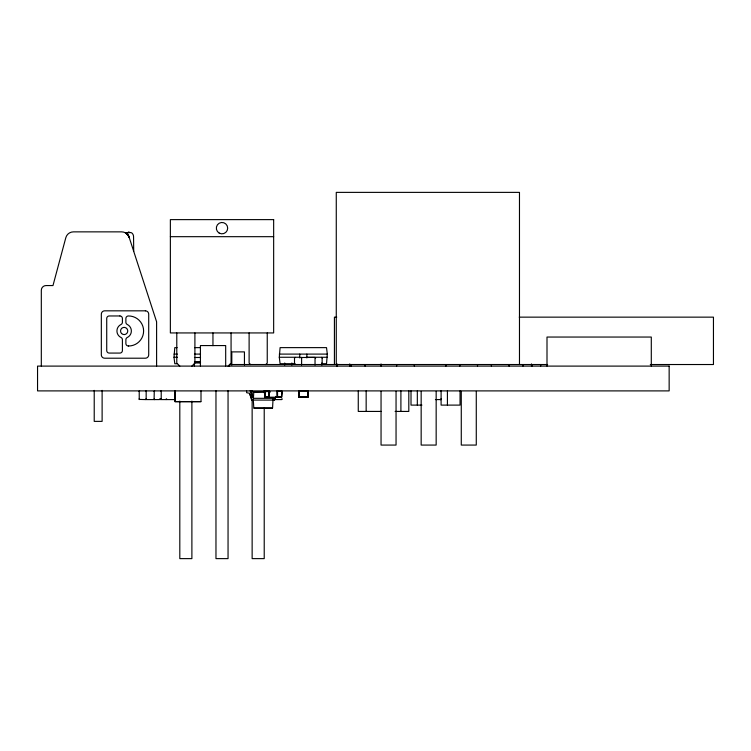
<?xml version="1.0" encoding="UTF-8"?>
<svg xmlns="http://www.w3.org/2000/svg" width="751" height="751" viewBox="0 0 751 751"><rect width="100%" height="100%" fill="white"/><g stroke="black" fill="none" stroke-linecap="round" stroke-linejoin="round"><path stroke-width="1.13" d="M264.812 396.838L264.812 390.914L264.53 396.838L269.271 396.838L264.549 396.838L264.915 390.914L264.915 397.213L269.262 396.838M277.448 396.838L277.551 390.914L277.166 391.28L277.551 397.204L281.531 397.204L281.907 391.28L281.625 397.204L277.551 397.204L277.513 393.44M298.851 396.838L298.851 390.914L307.76 390.914L307.76 397.204L298.579 396.838L307.76 397.204M125.896 233.101L127.144 234.087L127.088 232.763L125.792 233.035M265.497 391.693L253.791 391.984L253.322 400.095L253.8 407.971L272.585 407.971L273.064 398.321L253.322 398.321L250.487 391.008M133.706 251.303L133.556 236.649A4.741 4.581 72 0 0 131.613 232.801L128.646 232.247L128.571 232.923L128.158 232.416L126.59 232.923L129.238 237.551M177.114 363.737L174.795 363.737L173.997 357.26L174.795 347.629L177.114 347.629M295.181 363.737L280.095 363.737L279.297 357.26L280.095 347.629L326.525 347.629L327.314 354.096L326.525 363.737L321.879 363.737M128.29 235.476L128.365 234.875L156.602 321.785L156.602 366.103M273.439 398.321L273.064 400.095L274.331 400.067L275.598 397.345M298.851 397.204L298.945 391.28M246.61 390.895L246.61 392.679L249.585 393.308L252.054 400.067L274.106 400.095L274.866 399.673L275.88 396.387M268.896 391.177L268.896 397.204L269.262 391.177L264.915 391.177M145.6 399.588L146.163 399.016L145.6 399.588L139.226 399.419L139.226 391.064M154.105 399.016L154.668 399.588L154.105 399.016L154.265 391.064M166.694 399.016L166.131 399.588L166.131 399.016M294.505 357.983L295.068 357.42L294.505 357.983L294.505 364.46M126.609 233.617L127.088 232.763L126.609 233.617L126.177 233.289M272.331 408.262L254.054 408.262M191.89 366.103L194.903 363.08L194.903 332.937M228.051 366.103L231.073 363.08L231.073 332.937M265.732 364.592L267.243 363.08L267.243 332.937M281.531 397.204L281.86 391.064L281.456 391.468M308.041 396.838L307.666 397.204L307.666 391.177M281.456 399.588L282.029 399.016L281.456 399.588L275.486 399.588L274.922 399.016L275.486 399.588M281.531 391.28L277.166 391.28M281.625 396.838L277.185 396.838M170.364 236.678L273.655 236.678M336.758 317.147L334.42 317.147L334.42 364.526M519.251 317.147L713.45 317.147L713.45 364.526L650.282 364.526M194.528 347.629L200.329 347.629M173.997 354.096L177.414 354.096M194.453 354.096L200.545 354.096M279.297 354.096L327.314 354.096M173.997 357.26L177.414 357.26M279.297 357.26L299.752 357.26M306.859 357.26L327.314 357.26M194.453 357.495L200.545 357.495M299.752 357.495L315.035 357.42L315.035 365.014M322.141 357.983L321.569 357.42L322.141 357.983L322.141 364.46M194.453 361.775L200.545 361.775M194.453 362.386L200.545 362.386M200.545 362.977L194.453 362.977L194.453 366.103M547.62 364.526L229.553 364.526L229.553 366.103M139.057 391.468L139.63 390.895M154.105 391.468L154.668 390.895M174.636 391.468L175.199 391.468M441.175 391.468L440.612 390.895M253.791 391.984L265.957 391.984M268.173 391.984L270.379 391.984M139.057 399.016L139.63 399.588M175.199 399.016L174.636 399.016L175.199 399.588M159.588 399.588L146.163 399.588L146.163 390.895M435.411 399.588L441.175 399.588M200.742 401.588L175.208 401.588L175.199 390.895M421.931 405.108L411.013 405.108L411.013 390.895M381.217 411.426L358.265 411.426L358.265 390.895M395.12 411.426L408.807 411.426L408.807 390.895M252.054 400.067L253.322 400.095M128.158 232.416L129.895 232.491M252.28 400.095L251.425 399.466M250.055 390.895L250.909 391.534M128.646 232.247L129.285 232.697M250.627 364.592L249.116 363.08L249.116 332.937M179.808 366.103L176.785 363.08L176.785 332.937M159.588 399.016L160.16 399.588L160.16 399.016M250.815 391.327L252.636 397.317M249.585 393.308L251.519 399.673M127.05 233.42L127.144 234.087M651.295 366.103L651.295 337.049L547 337.049L547 366.103M540.673 364.526L540.673 366.103M531.473 363.935L531.473 366.103M522.987 364.526L522.987 366.103M519.476 364.526L519.476 192.378L336.27 192.378L336.27 364.526M509.094 364.526L509.094 366.103M491.398 364.526L491.398 366.103M477.505 364.526L477.505 366.103M476.275 391.374L476.275 445.071L461.274 445.071L461.274 391.374M460.053 390.895L460.053 405.108L441.1 405.108L441.1 390.895M459.819 364.526L459.819 366.103M447.418 390.895L447.418 405.108M445.916 364.526L445.916 366.103M436.162 391.374L436.162 445.071L421.161 445.071L421.161 391.374M417.331 390.895L417.331 405.108M414.327 364.526L414.327 366.103M400.903 390.895L400.903 411.426M396.641 364.526L396.641 366.103M396.049 391.374L396.049 445.071L381.048 445.071L381.048 391.374M381.048 363.935L381.048 366.103M366.159 390.895L366.159 411.426M365.061 364.526L365.061 366.103M351.158 364.526L351.158 366.103M349.741 363.916L349.741 366.103M337.105 363.916L337.105 366.103M336.946 364.526L336.946 366.103M321.86 362.977L321.86 365.061M308.041 390.895L308.041 397.213L298.569 397.213L298.569 390.895M306.859 354.096L306.859 357.936M301.611 357.42L301.611 365.014M299.752 354.096L299.752 357.936M291.857 362.977L291.857 365.061M284.751 362.977L284.751 365.061M277.166 390.895L277.166 397.213L269.271 397.213L269.271 390.895M264.221 390.604L264.221 392.942M264.221 408.103L264.221 558.622L252.139 558.622L252.139 399.936M252.139 390.604L252.139 396.444M244.441 365.014L244.441 351.89L231.806 351.89L231.806 365.014M228.051 390.604L228.051 558.622L215.969 558.622L215.969 390.604M225.685 366.103L225.685 345.573L200.414 345.573L200.414 366.103M212.955 332.937L212.955 345.695M201.005 390.895L201.005 401.701L174.945 401.701L174.945 390.895M191.89 401.109L191.89 558.622L179.808 558.622L179.808 401.109M174.636 390.895L174.636 399.588L161.212 399.588L161.212 390.895M102.117 390.379L102.117 421.377L94.222 421.377L94.222 390.379M41.314 366.103L41.314 290.299A4.741 4.741 0 0 1 46.055 285.558L52.983 285.558L65.806 237.72A7.895 7.895 0 0 1 73.429 231.862L121.653 231.862A7.895 7.895 0 0 1 129.163 237.316M161.212 399.016L160.639 399.588L161.212 399.016M315.195 357.579L315.598 357.983L315.195 357.579M441.175 399.016L440.612 399.588L441.175 399.016M273.655 219.621L170.364 219.621L170.364 332.937L273.655 332.937L273.655 219.621M145.375 310.83L104.661 310.83A3.333 3.333 0 0 0 101.329 314.153L101.329 354.876A3.333 3.333 0 0 0 104.661 358.208L145.375 358.208A3.333 3.333 0 0 0 148.707 354.876L148.707 314.153A3.333 3.333 0 0 0 145.375 310.83M119.907 315.964L109.224 315.964A2.497 2.497 0 0 0 106.726 318.462L106.726 350.576A2.497 2.497 0 0 0 109.224 353.073L119.907 353.073A2.497 2.497 0 0 0 122.404 350.576L122.404 339.715A2.497 2.497 0 0 0 120.995 337.471A7.21 7.21 0 0 1 116.987 331.876L116.987 330.093A7.21 7.21 0 0 1 120.995 324.498A2.497 2.497 0 0 0 122.404 322.245L122.404 318.462A2.497 2.497 0 0 0 119.907 315.964M301.611 357.983L301.038 357.42L301.611 357.983M532.046 365.53L531.473 365.53L532.046 366.103L532.046 365.53M669.15 366.103L37.55 366.103L37.55 390.895L669.15 390.895L669.15 366.103M146.163 391.468L145.6 390.895L146.163 391.468M161.212 391.468L160.639 390.895L161.212 391.468M128.59 346.004L127.736 345.92A2.497 2.497 0 0 1 125.886 343.507L125.886 339.715A2.497 2.497 0 0 1 127.294 337.471A7.21 7.21 0 0 0 131.303 331.876L131.303 330.093A7.21 7.21 0 0 0 127.294 324.498A2.497 2.497 0 0 1 125.886 322.245L125.886 318.462A2.497 2.497 0 0 1 128.383 315.964A15.02 15.02 0 0 1 143.61 330.881A15.02 15.02 0 0 1 128.59 346.004M121.596 333.528A3.605 3.605 0 0 0 127.632 331.914A3.605 3.605 0 0 0 123.211 327.502A3.605 3.605 0 0 0 121.596 333.528M219.17 233.073A5.689 5.689 0 0 0 227.694 228.154A5.689 5.689 0 0 0 219.17 223.225A5.689 5.689 0 0 0 219.17 233.073"/></g></svg>
